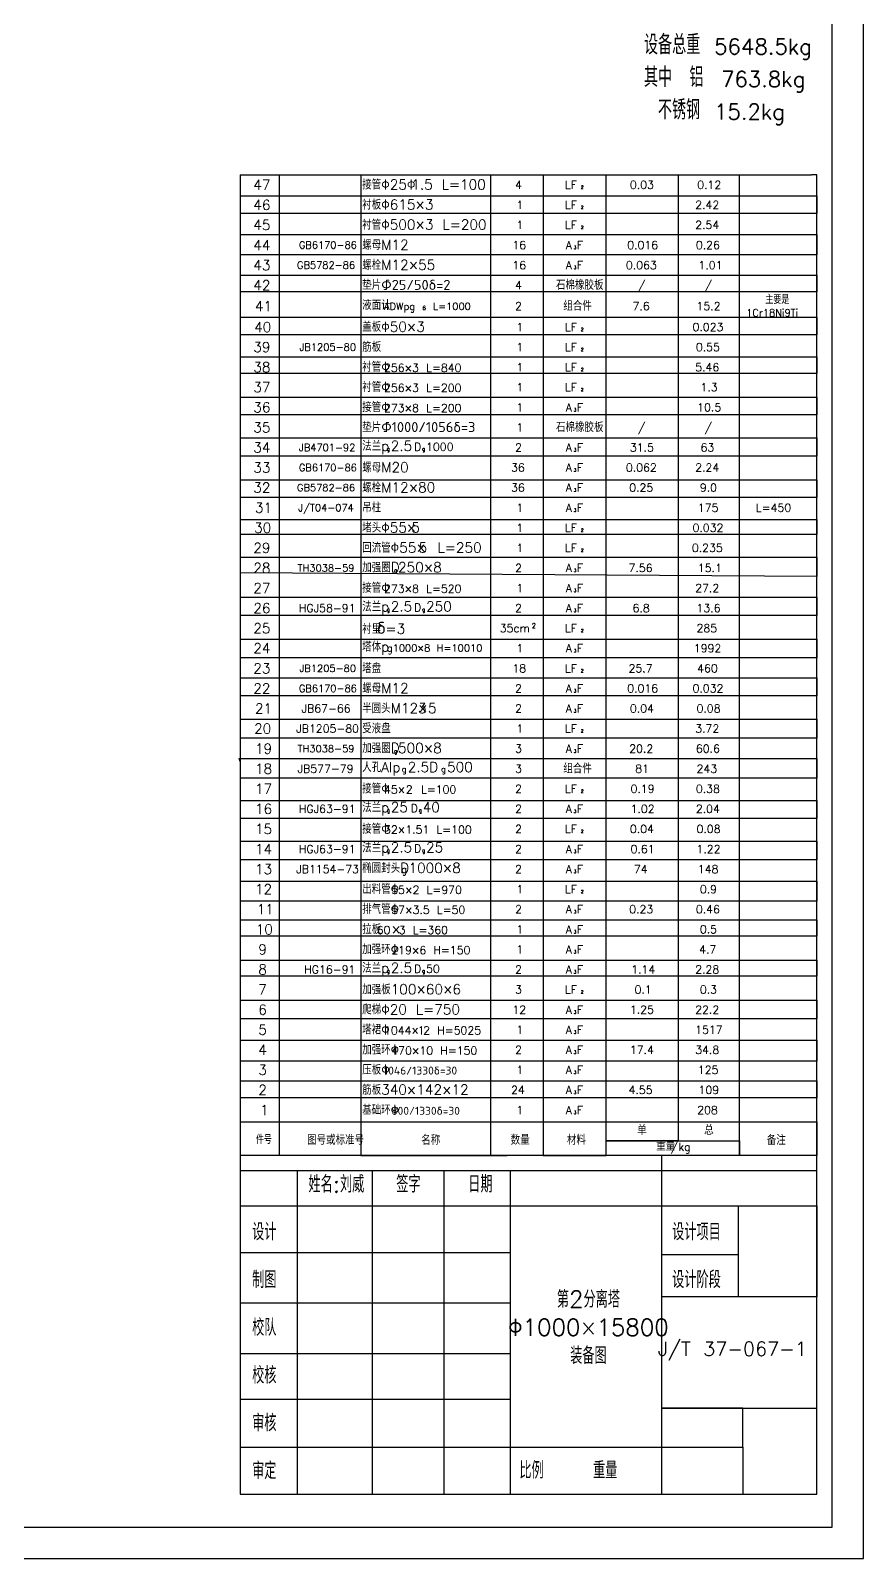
# Model space of a CAD drawing. Header units: millimetres. Extents: x 8830 to 9424, y -325 to 516.
# Drawn here: x 9157.4 to 9423.9, y -325.4 to 163.4 of the extents above; entities that cross this region are included whole.
import ezdxf

# ---------------------------------------------------------------- set-up
doc = ezdxf.new("R2010")
doc.units = ezdxf.units.MM
doc.layers.add('细实线', color=110, linetype='Continuous')
doc.styles.get("Standard").update_dxf_attribs({"font": 'txt', "bigfont": 'gbcbig.shx'})

msp = doc.modelspace()

# ---------------------------------------------------------------- linework, layer by layer
at = {"color": 1}
for p, q in [((9224.526, 117.246), (9407.309, 117.246)), ((9224.526, 117.246), (9224.526, -304.796)), ((9237.115, -196.5), (9237.115, 117.246)), ((9237.115, 117.246), (9263.141, 117.246)), ((9263.141, 117.246), (9263.141, -196.5)), ((9304.759, -196.5), (9304.759, 117.246)), ((9304.759, 117.246), (9321.438, 117.246)), ((9321.438, 117.246), (9321.438, -196.5)), ((9341.631, -196.5), (9341.631, 117.246)), ((9341.631, 117.246), (9364.664, 117.246)), ((9364.664, 117.246), (9364.664, -191.757)), ((9384.294, -196.5), (9384.294, 117.246)), ((9408.999, 117.246), (9407.309, 117.246)), ((9408.999, -304.796), (9408.999, 117.246)), ((9224.526, 110.49), (9408.999, 110.49)), ((9408.999, 110.49), (9408.999, 104.865)), ((9408.999, 104.865), (9224.526, 104.865)), ((9224.526, 104.865), (9224.526, 98.116)), ((9224.526, 98.116), (9408.999, 98.116)), ((9408.999, 98.116), (9408.999, 91.647)), ((9408.999, 91.647), (9224.526, 91.647)), ((9224.526, 91.647), (9224.526, 85.179)), ((9224.526, 85.179), (9408.999, 85.179)), ((9408.999, 85.179), (9408.999, 79.835)), ((9408.999, 79.835), (9224.526, 79.835)), ((9224.526, 79.835), (9224.526, 71.68)), ((9224.526, 71.68), (9408.999, 71.68)), ((9408.999, 71.68), (9408.999, 66.055)), ((9408.999, 66.055), (9224.526, 66.055)), ((9224.526, 66.055), (9224.526, 59.024)), ((9224.526, 59.024), (9408.999, 59.024)), ((9408.999, 59.024), (9408.999, 53.681)), ((9408.999, 53.681), (9224.526, 53.681)), ((9224.526, 53.681), (9224.526, 46.088)), ((9224.526, 46.088), (9408.999, 46.088)), ((9408.999, 46.088), (9408.999, 40.463)), ((9408.999, 40.463), (9224.526, 40.463)), ((9224.526, 40.463), (9224.526, 33.151)), ((9224.526, 33.151), (9408.999, 33.151)), ((9408.999, 33.151), (9408.999, 27.245)), ((9408.999, 27.245), (9224.526, 27.245)), ((9224.526, 27.245), (9224.526, 19.652)), ((9224.526, 19.652), (9408.999, 19.652)), ((9408.999, 19.652), (9408.999, 14.027)), ((9408.999, 14.027), (9224.526, 14.027)), ((9224.526, 14.027), (9224.526, 6.996)), ((9224.526, 6.996), (9408.999, 6.996)), ((9408.999, 6.996), (9408.999, 2.215)), ((9408.999, 2.215), (9224.526, 2.215)), ((9224.526, 2.215), (9224.526, -5.097)), ((9224.526, -5.097), (9408.999, -5.097)), ((9408.999, -5.097), (9408.999, -11.204)), ((9408.999, -11.204), (9224.526, -10.125)), ((9224.526, -10.125), (9224.526, -17.886)), ((9224.526, -17.886), (9408.999, -17.886)), ((9408.999, -17.886), (9408.999, -23.77)), ((9408.999, -23.77), (9224.526, -23.77)), ((9224.526, -23.77), (9224.526, -31.246)), ((9224.526, -31.246), (9408.999, -31.246)), ((9408.999, -31.246), (9408.999, -37.298)), ((9408.999, -37.298), (9224.526, -37.298)), ((9224.526, -37.298), (9224.526, -43.705)), ((9224.526, -43.705), (9408.999, -43.705)), ((9408.999, -43.705), (9408.999, -49.401)), ((9408.999, -49.401), (9224.526, -49.401)), ((9224.526, -49.401), (9224.526, -56.876)), ((9224.526, -56.876), (9408.999, -56.876)), ((9408.999, -56.876), (9408.999, -62.928)), ((9408.999, -62.928), (9224.526, -62.928)), ((9224.526, -62.928), (9224.526, -70.404)), ((9224.526, -70.404), (9224.232, -69.448)), ((9224.232, -69.448), (9408.999, -69.448)), ((9408.999, -69.448), (9408.999, -75.743)), ((9408.999, -75.743), (9224.526, -75.743)), ((9224.526, -75.743), (9224.526, -82.863)), ((9224.526, -82.863), (9408.999, -82.863)), ((9408.999, -82.863), (9408.999, -88.693)), ((9408.999, -88.693), (9224.526, -88.693)), ((9224.526, -88.693), (9224.526, -95.901)), ((9224.526, -95.901), (9408.999, -95.901)), ((9408.999, -95.901), (9408.999, -101.907)), ((9408.999, -101.907), (9224.526, -101.907)), ((9224.526, -101.907), (9224.526, -108.714)), ((9224.526, -108.714), (9408.999, -108.714)), ((9408.999, -108.714), (9408.999, -115.121)), ((9408.999, -115.121), (9224.526, -115.121)), ((9224.526, -115.121), (9224.526, -121.127)), ((9224.526, -121.127), (9408.999, -121.127)), ((9408.999, -121.127), (9408.999, -126.332)), ((9408.999, -126.332), (9224.526, -126.332)), ((9224.526, -126.332), (9224.526, -133.94)), ((9224.526, -133.94), (9408.999, -133.94)), ((9408.999, -133.94), (9408.999, -139.145)), ((9408.999, -139.145), (9224.526, -139.145)), ((9224.526, -139.145), (9224.526, -146.753)), ((9224.526, -146.753), (9408.999, -146.753)), ((9408.999, -146.753), (9408.999, -152.759)), ((9408.999, -152.759), (9224.526, -152.759)), ((9224.526, -152.759), (9224.526, -159.566)), ((9224.526, -159.566), (9408.999, -159.566)), ((9408.999, -159.566), (9408.999, -166.324)), ((9408.999, -166.324), (9224.526, -166.324)), ((9224.526, -166.324), (9224.526, -172.629)), ((9224.526, -172.629), (9408.999, -172.629)), ((9408.999, -172.629), (9408.999, -178.034)), ((9408.999, -178.034), (9224.526, -178.034)), ((9224.526, -178.034), (9224.526, -185.691)), ((9224.526, -185.691), (9408.999, -185.691)), ((9408.999, -185.691), (9408.999, -196.5)), ((9364.664, -191.757), (9341.631, -191.757)), ((9341.631, -191.757), (9384.294, -191.757)), ((9384.294, -191.757), (9384.294, -196.5)), ((9408.999, -196.5), (9224.526, -196.5)), ((9263.141, -196.5), (9309.966, -196.5)), ((9321.438, -196.5), (9341.631, -196.5)), ((9405.917, -196.5), (9359.266, -196.5)), ((9359.266, -196.5), (9359.266, -304.796)), ((9224.526, -201.262), (9408.999, -201.262)), ((9242.714, -201.262), (9242.714, -304.796)), ((9266.76, -201.262), (9266.76, -304.796)), ((9289.674, -201.262), (9289.674, -304.796)), ((9310.891, -201.262), (9310.891, -304.796)), ((9224.526, -212.568), (9408.999, -212.568)), ((9383.878, -212.568), (9383.878, -241.682)), ((9408.999, -212.568), (9408.999, -241.682)), ((9224.526, -227.549), (9310.891, -227.549)), ((9310.891, -227.549), (9310.891, -243.661)), ((9359.266, -228.115), (9383.878, -228.115)), ((9310.891, -243.661), (9224.526, -243.661)), ((9224.526, -243.661), (9224.526, -259.773)), ((9408.999, -241.682), (9359.266, -241.682)), ((9224.526, -259.773), (9310.891, -259.773)), ((9310.891, -259.773), (9310.891, -274.471)), ((9310.891, -274.471), (9224.526, -274.471)), ((9224.526, -274.471), (9224.526, -289.734)), ((9385.292, -277.297), (9359.266, -277.297)), ((9359.266, -277.297), (9408.999, -277.297)), ((9385.292, -289.734), (9385.292, -277.297)), ((9224.526, -289.734), (9310.891, -289.734)), ((9310.891, -289.734), (9359.266, -289.734)), ((9359.266, -289.734), (9385.292, -289.734)), ((9385.292, -289.734), (9385.292, -304.796)), ((9224.526, -304.796), (9408.999, -304.796))]:
    msp.add_line(p, q, dxfattribs=at)
at = {"layer": '细实线'}
for points in [[(8829.925, 515.636), (8829.925, -325.364), (9423.925, -325.364), (9423.925, 515.636)], [(8839.925, 505.636), (8839.925, -315.364), (9413.925, -315.364), (9413.925, 505.636)]]:
    msp.add_lwpolyline(points, close=True, dxfattribs=at)

# ---------------------------------------------------------------- texts
for s, height, p in [('47', 3.2, (9228.708, 112.435)), ('接管Φ25Φ', 3.2, (9263.548, 112.541)), ('1.5 L=100', 3.2, (9279.265, 112.541)), ('4', 2.56, (9312.462, 112.755)), ('LF', 2.56, (9328.392, 112.755)), ('2', 1.024, (9333.512, 112.755)), ('0.03', 2.56, (9349.201, 112.755)), ('0.12', 2.56, (9370.735, 112.755)), ('46', 3.2, (9228.708, 106.012)), ('衬板Φ615×3', 3.2, (9263.548, 106.136)), ('1', 2.56, (9312.889, 106.332)), ('LF', 2.56, (9328.392, 106.332)), ('2.42', 2.56, (9370.095, 106.332)), ('45', 3.2, (9228.708, 99.59)), ('衬管Φ500×3 L=200', 3.2, (9263.548, 99.713)), ('2', 1.024, (9333.512, 106.332)), ('1', 2.56, (9312.889, 99.91)), ('LF', 2.56, (9328.392, 99.91)), ('2', 1.024, (9333.512, 99.91)), ('2.54', 2.56, (9370.095, 99.91)), ('44', 3.2, (9228.708, 93.167)), ('GB6170-86', 2.304, (9243.287, 93.615)), ('螺母M12', 3.2, (9263.548, 93.255)), ('16', 2.56, (9311.609, 93.487)), ('A', 2.56, (9328.648, 93.487)), ('3', 1.024, (9331.208, 93.487)), ('F', 2.56, (9332.232, 93.487)), ('0.016', 2.56, (9348.348, 93.487)), ('0.26', 2.56, (9370.309, 93.487)), ('43', 3.2, (9228.708, 86.745)), ('GB5782-86', 2.304, (9242.711, 87.193)), ('螺栓M12×55', 3.2, (9263.548, 86.833)), ('16', 2.56, (9311.609, 87.065)), ('A', 2.56, (9328.648, 87.065)), ('3', 1.024, (9331.208, 87.065)), ('F', 2.56, (9332.232, 87.065)), ('0.063', 2.56, (9347.921, 87.065)), ('1.01', 2.56, (9371.162, 87.065)), ('42', 3.2, (9228.708, 80.322)), ('垫片Φ25/50δ=2', 3.2, (9263.548, 80.446)), ('4', 2.56, (9312.462, 80.642)), ('石棉橡胶板', 3.2, (9325.558, 80.446)), ('/', 2.56, (9351.761, 80.642)), ('/', 2.56, (9373.082, 80.642)), ('主要是', 2.56, (9392.532, 75.959)), ('41', 3.2, (9229.241, 73.634)), ('液面计', 3.2, (9263.548, 74.018)), ('ADWpg', 2.304, (9270.536, 74.018)), ('6', 1.28, (9282.824, 74.018)), (' L=1000', 2.3042, (9284.104, 74.018)), ('2', 2.56, (9312.462, 73.954)), ('组合件', 3.2, (9327.888, 73.757)), ('7.6', 2.56, (9350.055, 73.954)), ('15.2', 2.56, (9370.522, 73.954)), ('1Cr18Ni9Ti', 2.304, (9386.424, 71.948)), ('40', 3.2, (9228.974, 66.945)), ('盖板Φ50×3', 3.2, (9263.548, 67.051)), ('1', 2.56, (9312.889, 67.265)), ('LF', 2.56, (9328.392, 67.265)), ('0.023', 2.56, (9369.242, 67.265)), ('39', 3.2, (9228.708, 60.523)), ('筋板', 3.2, (9263.548, 60.629)), ('2', 1.024, (9333.512, 67.265)), ('JB1205-80', 2.304, (9243.479, 60.971)), ('1', 2.56, (9312.889, 60.843)), ('LF', 2.56, (9328.392, 60.843)), ('2', 1.024, (9333.512, 60.843)), ('0.55', 2.56, (9370.309, 60.843)), ('38', 3.2, (9228.708, 54.1)), ('衬管Φ', 3.2, (9263.548, 54.224)), ('256×3 L=840', 2.56, (9270.536, 54.224)), ('1', 2.56, (9312.889, 54.42)), ('LF', 2.56, (9328.392, 54.42)), ('2', 1.024, (9333.512, 54.42)), ('5.46', 2.56, (9370.095, 54.42)), ('37', 3.2, (9228.708, 47.678)), ('衬管Φ', 3.2, (9263.548, 47.801)), ('256×3 L=200', 2.56, (9270.536, 47.801)), ('1', 2.56, (9312.889, 47.998)), ('LF', 2.56, (9328.392, 47.998)), ('2', 1.024, (9333.512, 47.998)), ('1.3', 2.56, (9371.802, 47.998)), ('36', 3.2, (9228.708, 41.255)), ('接管Φ', 3.2, (9263.548, 41.361)), ('1', 2.56, (9312.889, 41.575)), ('A', 2.56, (9328.648, 41.575)), ('F', 2.56, (9332.232, 41.575)), ('10.5', 2.56, (9370.735, 41.575)), ('273×8 L=200', 2.56, (9270.536, 41.361)), ('3', 1.024, (9331.208, 41.575)), ('35', 3.2, (9228.708, 34.833)), ('垫片Φ1000/1056δ=3', 3.2, (9263.548, 34.956)), ('1', 2.56, (9312.889, 35.153)), ('石棉橡胶板', 3.2, (9325.558, 34.956)), ('/', 2.56, (9351.761, 35.153)), ('/', 2.56, (9373.082, 35.153)), ('34', 3.2, (9228.708, 28.41)), ('JB4701-92', 2.304, (9243.287, 28.858)), ('法兰p', 3.2, (9263.548, 28.944)), ('g', 1.28, (9271.406, 28.944)), ('2.5', 3.2, (9272.686, 28.944)), ('D', 2.56, (9280.153, 28.944)), ('g', 1.28, (9282.713, 28.944)), ('1000', 2.56, (9283.993, 28.944)), ('2', 2.56, (9312.462, 28.73)), ('A', 2.56, (9328.648, 28.73)), ('3', 1.024, (9331.208, 28.73)), ('F', 2.56, (9332.232, 28.73)), ('31.5', 2.56, (9349.201, 28.73)), ('63', 2.56, (9371.802, 28.73)), ('33', 3.2, (9228.708, 21.988)), ('GB6170-86', 2.304, (9243.287, 22.436)), ('螺母M20', 3.2, (9263.548, 22.076)), ('36', 2.56, (9311.182, 22.308)), ('A', 2.56, (9328.648, 22.308)), ('F', 2.56, (9332.232, 22.308)), ('0.062', 2.56, (9347.921, 22.308)), ('2.24', 2.56, (9370.095, 22.308)), ('3', 1.024, (9331.208, 22.308)), ('32', 3.2, (9228.708, 15.565)), ('GB5782-86', 2.304, (9242.711, 16.013)), ('螺栓M12×80', 3.2, (9263.548, 15.653)), ('36', 2.56, (9311.182, 15.885)), ('A', 2.56, (9328.648, 15.885)), ('3', 1.024, (9331.208, 15.885)), ('F', 2.56, (9332.232, 15.885)), ('0.25', 2.56, (9348.988, 15.885)), ('9.0', 2.56, (9371.589, 15.885)), ('31', 3.2, (9229.241, 9.143)), ('J/T04-074', 2.304, (9243.095, 9.591)), ('吊柱', 3.2, (9263.548, 9.266)), ('1', 2.56, (9312.889, 9.463)), ('A', 2.56, (9328.648, 9.463)), ('3', 1.024, (9331.208, 9.463)), ('F', 2.56, (9332.232, 9.463)), ('175', 2.56, (9370.949, 9.463)), ('L=450', 2.56, (9389.496, 9.463)), ('30', 3.2, (9228.974, 2.72)), ('堵头Φ55×', 3.2, (9263.548, 2.826)), ('5', 3.2, (9279.265, 2.826)), ('1', 2.56, (9312.889, 3.04)), ('LF', 2.56, (9328.392, 3.04)), ('0.032', 2.56, (9369.242, 3.04)), ('2', 1.024, (9333.512, 3.04)), ('29', 3.2, (9228.708, -3.702)), ('回流管Φ55×', 3.2, (9263.548, -3.596)), ('5', 3.2, (9281.595, -3.596)), (' L=250', 3.2, (9284.795, -3.596)), ('1', 2.56, (9312.889, -3.382)), ('LF', 2.56, (9328.392, -3.382)), ('2', 1.024, (9333.512, -3.382)), ('0.235', 2.56, (9369.029, -3.382)), ('28', 3.2, (9228.708, -10.125)), ('TH3038-59', 2.304, (9242.903, -9.677)), ('加强圈D', 3.2, (9263.548, -9.911)), ('g', 1.28, (9273.736, -9.911)), ('250×8', 3.2, (9275.016, -9.911)), ('2', 2.56, (9312.462, -9.805)), ('A', 2.56, (9328.648, -9.805)), ('3', 1.024, (9331.208, -9.805)), ('F', 2.56, (9332.232, -9.805)), ('7.56', 2.56, (9348.775, -9.805)), ('15.1', 2.56, (9370.949, -9.805)), ('27', 3.2, (9228.708, -16.547)), ('接管Φ', 3.2, (9263.548, -16.441)), ('273×8 L=520', 2.56, (9270.536, -16.441)), ('1', 2.56, (9312.889, -16.227)), ('A', 2.56, (9328.648, -16.227)), ('F', 2.56, (9332.232, -16.227)), ('27.2', 2.56, (9370.095, -16.227)), ('法兰p', 3.2, (9263.548, -22.436)), ('2.5', 3.2, (9272.686, -22.436)), ('250', 3.2, (9283.993, -22.436)), ('3', 1.024, (9331.208, -16.227)), ('26', 3.2, (9228.708, -22.97)), ('HGJ58-91', 2.56, (9243.308, -22.65)), ('g', 1.28, (9271.406, -22.436)), ('D', 2.56, (9280.153, -22.436)), ('g', 1.28, (9282.713, -22.436)), ('2', 2.56, (9312.462, -22.65)), ('A', 2.56, (9328.648, -22.65)), ('3', 1.024, (9331.208, -22.65)), ('F', 2.56, (9332.232, -22.65)), ('6.8', 2.56, (9350.055, -22.65)), ('13.6', 2.56, (9370.522, -22.65)), ('25', 3.2, (9228.708, -29.392)), ('衬里', 3.2, (9263.548, -29.589)), ('δ', 3.84, (9268.206, -29.589)), ('=3', 3.2, (9271.002, -29.589)), ('35cm', 2.56, (9307.555, -29.072)), ('²', 2.56, (9317.795, -29.072)), ('LF', 2.56, (9328.392, -29.072)), ('2', 1.024, (9333.512, -29.072)), ('285', 2.56, (9370.522, -29.072)), ('24', 3.2, (9228.708, -35.815)), ('塔体p', 3.2, (9263.548, -35.281)), ('g1000×8 H=10010', 2.304, (9271.406, -35.281)), ('1', 2.56, (9312.889, -35.495)), ('A', 2.56, (9328.648, -35.495)), ('F', 2.56, (9332.232, -35.495)), ('1992', 2.56, (9369.669, -35.495)), ('23', 3.2, (9228.708, -42.237)), ('塔盘', 3.2, (9263.548, -42.131)), ('3', 1.024, (9331.208, -35.495)), ('JB1205-80', 2.304, (9243.479, -41.789)), ('18', 2.56, (9311.609, -41.917)), ('LF', 2.56, (9328.392, -41.917)), ('2', 1.024, (9333.512, -41.917)), ('25.7', 2.56, (9348.775, -41.917)), ('460', 2.56, (9370.735, -41.917)), ('22', 3.2, (9228.708, -48.66)), ('GB6170-86', 2.304, (9243.287, -48.212)), ('螺母M12', 3.2, (9263.548, -48.571)), ('2', 2.56, (9312.462, -48.34)), ('A', 2.56, (9328.648, -48.34)), ('3', 1.024, (9331.208, -48.34)), ('F', 2.56, (9332.232, -48.34)), ('0.016', 2.56, (9348.348, -48.34)), ('0.032', 2.56, (9369.242, -48.34)), ('21', 3.2, (9229.241, -55.082)), ('JB67-66', 2.56, (9244.162, -54.762)), ('半圆头M12×', 3.2, (9263.548, -54.976)), ('3', 3.2, (9281.399, -54.976)), ('5', 3.2, (9284.599, -54.976)), ('2', 2.56, (9312.462, -54.762)), ('A', 2.56, (9328.648, -54.762)), ('3', 1.024, (9331.208, -54.762)), ('F', 2.56, (9332.232, -54.762)), ('0.04', 2.56, (9349.201, -54.762)), ('0.08', 2.56, (9370.522, -54.762)), ('20', 3.2, (9228.974, -61.505)), ('JB1205-80', 2.56, (9242.455, -61.185)), ('受液盘', 3.2, (9263.548, -61.399)), ('1', 2.56, (9312.889, -61.185)), ('LF', 2.56, (9328.392, -61.185)), ('3.72', 2.56, (9370.095, -61.185)), ('2', 1.024, (9333.512, -61.185)), ('19', 3.2, (9229.241, -67.927)), ('TH3038-59', 2.304, (9242.903, -67.479)), ('加强圈D', 3.2, (9263.548, -67.714)), ('g', 1.28, (9273.736, -67.714)), ('500×8', 3.2, (9275.016, -67.714)), ('3', 2.56, (9312.462, -67.607)), ('A', 2.56, (9328.648, -67.607)), ('3', 1.024, (9331.208, -67.607)), ('F', 2.56, (9332.232, -67.607)), ('20.2', 2.56, (9348.988, -67.607)), ('60.6', 2.56, (9370.309, -67.607)), ('18', 3.2, (9229.241, -74.35)), ('JB577-79', 2.56, (9242.882, -74.03)), ('人孔Alp', 3.2, (9263.548, -73.816)), ('g', 1.92, (9276.206, -73.816)), ('2.5D', 3.2, (9278.126, -73.816)), ('g', 1.92, (9288.793, -73.816)), ('500', 3.2, (9290.713, -73.816)), ('3', 2.56, (9312.462, -74.03)), ('组合件', 3.2, (9327.888, -74.226)), ('81', 2.56, (9350.908, -74.03)), ('243', 2.56, (9370.522, -74.03)), ('17', 3.2, (9229.241, -80.772)), ('接管Φ', 3.2, (9263.548, -80.666)), ('45×', 2.56, (9270.536, -80.666)), ('2', 2.56, (9277.519, -80.666)), (' L=100', 2.56, (9280.079, -80.666)), ('2', 2.56, (9312.462, -80.452)), ('LF', 2.56, (9328.392, -80.452)), ('0.19', 2.56, (9349.415, -80.452)), ('0.38', 2.56, (9370.309, -80.452)), ('2', 1.024, (9333.512, -80.452)), ('16', 3.2, (9229.241, -87.194)), ('HGJ63-91', 2.56, (9243.308, -86.874)), ('法兰p', 3.2, (9263.548, -86.661)), ('g', 1.28, (9271.406, -86.661)), ('25', 3.2, (9272.686, -86.661)), ('D', 2.56, (9279.086, -86.661)), ('g', 1.28, (9281.646, -86.661)), ('40', 3.2, (9282.926, -86.661)), ('2', 2.56, (9312.462, -86.874)), ('A', 2.56, (9328.648, -86.874)), ('3', 1.024, (9331.208, -86.874)), ('F', 2.56, (9332.232, -86.874)), ('1.02', 2.56, (9349.415, -86.874)), ('2.04', 2.56, (9370.309, -86.874)), ('15', 3.2, (9229.241, -93.617)), ('接管Φ', 3.2, (9263.548, -93.511)), ('32×1.51 L=100', 2.56, (9270.536, -93.511)), ('2', 2.56, (9312.462, -93.297)), ('LF', 2.56, (9328.392, -93.297)), ('2', 1.024, (9333.512, -93.297)), ('0.04', 2.56, (9349.201, -93.297)), ('0.08', 2.56, (9370.522, -93.297)), ('14', 3.2, (9229.241, -100.039)), ('HGJ63-91', 2.56, (9243.308, -99.719)), ('法兰p', 3.2, (9263.548, -99.506)), ('2.5', 3.2, (9272.686, -99.506)), ('D', 2.56, (9280.153, -99.506)), ('25', 3.2, (9283.993, -99.506)), ('2', 2.56, (9312.462, -99.719)), ('A', 2.56, (9328.648, -99.719)), ('F', 2.56, (9332.232, -99.719)), ('0.61', 2.56, (9349.415, -99.719)), ('1.22', 2.56, (9370.522, -99.719)), ('椭圆封头D', 3.2, (9263.548, -106.078)), ('g', 1.28, (9271.406, -99.506)), ('g', 1.28, (9282.713, -99.506)), ('3', 1.024, (9331.208, -99.719)), ('13', 3.2, (9229.241, -106.462)), ('JB1154-73', 2.56, (9242.455, -106.142)), ('g', 2.304, (9276.065, -106.078)), ('1000×8', 3.2, (9278.369, -106.078)), ('2', 2.56, (9312.462, -106.142)), ('A', 2.56, (9328.648, -106.142)), ('3', 1.024, (9331.208, -106.142)), ('F', 2.56, (9332.232, -106.142)), ('74', 2.56, (9350.481, -106.142)), ('148', 2.56, (9370.949, -106.142)), ('12', 3.2, (9229.241, -112.884)), ('出料管Φ', 3.2, (9263.548, -112.779)), ('55×2 L=970', 2.56, (9272.865, -112.779)), ('1', 2.56, (9312.889, -112.564)), ('LF', 2.56, (9328.392, -112.564)), ('2', 1.024, (9333.512, -112.564)), ('0.9', 2.56, (9371.589, -112.564)), ('11', 3.2, (9229.774, -119.307)), ('排气管Φ', 3.2, (9263.548, -119.166)), ('57×3.5 L=50', 2.56, (9272.865, -119.166)), ('2', 2.56, (9312.462, -118.987)), ('A', 2.56, (9328.648, -118.987)), ('F', 2.56, (9332.232, -118.987)), ('0.23', 2.56, (9348.988, -118.987)), ('0.46', 2.56, (9370.309, -118.987)), ('拉板', 3.2, (9263.548, -125.623)), ('3', 1.024, (9331.208, -118.987)), ('10', 3.2, (9229.508, -125.729)), ('60', 2.56, (9268.206, -125.623)), ('×', 3.2, (9272.9, -125.623)), ('3 L=360', 2.56, (9275.229, -125.623)), ('1', 2.56, (9312.889, -125.409)), ('A', 2.56, (9328.648, -125.409)), ('3', 1.024, (9331.208, -125.409)), ('F', 2.56, (9332.232, -125.409)), ('0.5', 2.56, (9371.589, -125.409)), ('9', 3.2, (9230.308, -132.152)), ('加强环Φ', 3.2, (9263.548, -132.064)), ('219×6 H=150', 2.56, (9272.865, -132.064)), ('1', 2.56, (9312.889, -131.832)), ('A', 2.56, (9328.648, -131.832)), ('3', 1.024, (9331.208, -131.832)), ('F', 2.56, (9332.232, -131.832)), ('4.7', 2.56, (9371.375, -131.832)), ('8', 3.2, (9230.308, -138.574)), ('HG16-91', 2.56, (9245.015, -138.254)), ('法兰p', 3.2, (9263.548, -138.041)), ('2.5', 3.2, (9272.686, -138.041)), ('D', 2.56, (9280.153, -138.041)), ('50', 2.56, (9283.993, -138.041)), ('2', 2.56, (9312.462, -138.254)), ('A', 2.56, (9328.648, -138.254)), ('F', 2.56, (9332.232, -138.254)), ('1.14', 2.56, (9349.628, -138.254)), ('2.28', 2.56, (9370.095, -138.254)), ('加强板100×60×6', 3.2, (9263.548, -144.891)), ('g', 1.28, (9271.406, -138.041)), ('g', 1.28, (9282.713, -138.041)), ('3', 1.024, (9331.208, -138.254)), ('7', 3.2, (9230.308, -144.997)), ('3', 2.56, (9312.462, -144.677)), ('LF', 2.56, (9328.392, -144.677)), ('2', 1.024, (9333.512, -144.677)), ('0.1', 2.56, (9350.695, -144.677)), ('0.3', 2.56, (9371.589, -144.677)), ('6', 3.2, (9230.308, -151.419)), ('爬梯Φ20 L=750', 3.2, (9263.548, -151.331)), ('12', 2.56, (9311.609, -151.099)), ('A', 2.56, (9328.648, -151.099)), ('3', 1.024, (9331.208, -151.099)), ('F', 2.56, (9332.232, -151.099)), ('1.25', 2.56, (9349.201, -151.099)), ('22.2', 2.56, (9370.095, -151.099)), ('5', 3.2, (9230.308, -157.842)), ('塔裙Φ', 3.2, (9263.548, -157.736)), ('1044×', 2.56, (9270.536, -157.736)), ('1', 2.56, (9281.359, -157.736)), ('2 H=5025', 2.56, (9283.066, -157.736)), ('1', 2.56, (9312.889, -157.522)), ('A', 2.56, (9328.648, -157.522)), ('F', 2.56, (9332.232, -157.522)), ('1517', 2.56, (9370.095, -157.522)), ('4', 3.2, (9230.308, -164.264)), ('加强环Φ', 3.2, (9263.548, -164.176)), ('3', 1.024, (9331.208, -157.522)), ('470×10 H=150', 2.56, (9272.865, -164.176)), ('2', 2.56, (9312.462, -163.944)), ('A', 2.56, (9328.648, -163.944)), ('3', 1.024, (9331.208, -163.944)), ('F', 2.56, (9332.232, -163.944)), ('17.4', 2.56, (9349.201, -163.944)), ('34.8', 2.56, (9370.095, -163.944)), ('3', 3.2, (9230.308, -170.687)), ('压板Φ', 3.2, (9263.548, -170.581)), ('1046/1330δ=30', 2.56, (9270.536, -170.581)), ('1', 2.56, (9312.889, -170.367)), ('A', 2.56, (9328.648, -170.367)), ('3', 1.024, (9331.208, -170.367)), ('F', 2.56, (9332.232, -170.367)), ('125', 2.56, (9370.949, -170.367)), ('2', 3.2, (9230.308, -177.109)), ('筋板340×142×12', 3.2, (9263.548, -177.003)), ('24', 2.56, (9311.182, -176.789)), ('A', 2.56, (9328.648, -176.789)), ('3', 1.024, (9331.208, -176.789)), ('F', 2.56, (9332.232, -176.789)), ('4.55', 2.56, (9348.775, -176.789)), ('109', 2.56, (9371.162, -176.789)), ('1', 3.2, (9230.841, -183.532)), ('基础环Φ', 3.2, (9263.548, -183.443)), ('1', 2.56, (9312.889, -183.212)), ('A', 2.56, (9328.648, -183.212)), ('F', 2.56, (9332.232, -183.212)), ('208', 2.56, (9370.735, -183.212)), ('800/1330δ=30', 2.56, (9272.865, -183.443)), ('3', 1.024, (9331.208, -183.212)), ('件号', 2.56, (9229.553, -192.732)), ('图号或标准号', 3.2, (9245.919, -193.024)), ('名称', 3.2, (9282.435, -193.06)), ('数量', 3.2, (9311.056, -193.042)), ('材料', 3.2, (9329.053, -193.042)), ('单', 3.2, (9351.538, -189.866)), ('总', 3.2, (9372.947, -189.866)), ('备注', 3.2, (9392.998, -193.077)), ('重量', 3.2, (9357.621, -194.957)), ('/kg', 2.56, (9362.279, -194.957)), ('比例', 5.4, (9313.837, -299.837)), ('重量', 5.4, (9337.419, -299.837))]:
    msp.add_text(s, height=height).set_placement(p)
for s, insert, char_height, width, attachment_point in [('设备总重{\\H0.8x; 5648.5kg\\P}其中 铝 {\\H0.8x;763.8kg\\P }不锈钢{\\H0.8x; 15.2kg}', (9353.708, 162.025), 6.25, 60.77018, 1), ('姓名:刘威', (9255.281, -205.626), 5.4, 22.50479, 5), ('签字', (9278.326, -205.626), 5.4, 22.50479, 5), ('日期', (9301.371, -205.626), 5.4, 22.50479, 5), ('设计', (9232.236, -220.903), 5.4, 22.50479, 5), ('设计项目', (9370.505, -220.903), 5.4, 22.50479, 5), ('制图', (9232.236, -236.179), 5.4, 22.50479, 5), ('设计阶段', (9370.505, -236.179), 5.4, 22.50479, 5), ('第2分离塔Φ1000×15800装备图', (9335.938, -251.456), 5.4, 45.54958, 5), ('校队', (9232.236, -251.456), 5.4, 22.50479, 5), ('J/T 37-067-1', (9382.027, -259.094), 4.5, 45.54958, 5), ('校核', (9232.236, -266.733), 5.4, 22.50479, 5), ('审核', (9232.236, -282.009), 5.4, 22.50479, 5), ('审定', (9232.236, -297.286), 5.4, 22.50479, 5)]:
    msp.add_mtext(s, dxfattribs=dict(insert=insert, char_height=char_height, width=width, attachment_point=attachment_point))

doc.saveas('drawing.dxf')
